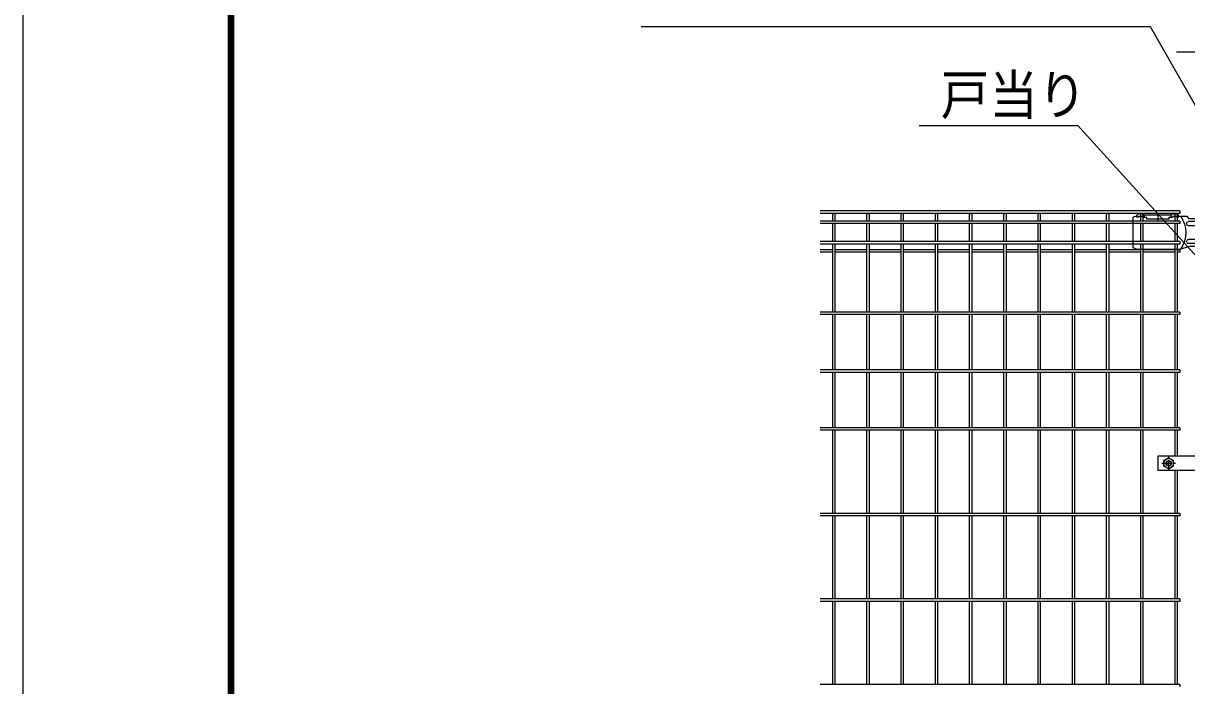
# Model space of a CAD drawing. Units: millimetres, scale not verified. Extents: x -4455 to 4455, y -3150 to 3150.
# Drawn here: x -4455 to -2756, y 369 to 1337 of the extents above; entities that cross this region are included whole.
import ezdxf
from ezdxf.enums import TextEntityAlignment as Align

# ---------------------------------------------------------------- set-up
doc = ezdxf.new("R2010")
doc.units = ezdxf.units.MM
doc.header["$LTSCALE"] = 20
doc.linetypes.add('USER2', pattern=[0.375, 0.25, -0.125])
doc.linetypes.add('USER4', pattern=[1.125, 0.75, -0.125, 0.125, -0.125])
for name, color, linetype, lineweight in [('0-1_寸法線', 4, 'Continuous', 25), ('0-2_0', 3, 'USER2', 25), ('0-B_LAYER06', 3, 'Continuous', 25), ('0-D_継手', 3, 'Continuous', 25), ('0-E_2', 7, 'Continuous', 25), ('1-3_NER', 30, 'Continuous', 25)]:
    doc.layers.add(name, color=color, linetype=linetype, lineweight=lineweight)
doc.styles.add('ＭＳ ゴシック', font='')
doc.styles.get('ＭＳ ゴシック').set_extended_font_data('MS Gothic')

# ---------------------------------------------------------------- blocks, each defined once
blk = doc.blocks.new('tu')
at = {"layer": '0-B_LAYER06'}
for p, q in [((141270.7, 81320.2), (141028.6, 81320.2)), ((141270.7, 81292.7), (141270.7, 81352.7)), ((141560.7, 81292.7), (141460.7, 81292.7)), ((141490.7, 81352.7), (142270.7, 81352.7)), ((141490.7, 81292.7), (141490.7, 81352.7)), ((141560.7, 81292.7), (141560.7, 81232.7)), ((141880.7, 81400.2), (141880.7, 81185.2)), ((142300.7, 81292.7), (142200.7, 81292.7)), ((142270.7, 81292.7), (142270.7, 81352.7)), ((142460.7, 81292.7), (142490.7, 81292.7)), ((142490.7, 81292.7), (142490.7, 81352.7)), ((142500.1, 81320.2), (142600.1, 81288.2)), ((139974.8, 80540.2), (139974.8, 81140.2)), ((140153.5, 81160.2), (140980.1, 81160.2)), ((140153.5, 81040.2), (140980.1, 81040.2)), ((140200.4, 80930.2), (140218.9, 80930.2)), ((140340.1, 81000.2), (140201.6, 80920.2)), ((140340.1, 81000.2), (140201.6, 80920.2)), ((140201.6, 80920.2), (140201.6, 80760.2)), ((140201.6, 80920.2), (140201.6, 80760.2)), ((140340.1, 80894.2), (140340.1, 81005.8)), ((140478.7, 80920.2), (140340.1, 81000.2)), ((140478.7, 80920.2), (140340.1, 81000.2)), ((140478.7, 80760.2), (140478.7, 80920.2)), ((140478.7, 80760.2), (140478.7, 80920.2)), ((140153.5, 80640.2), (140980.1, 80640.2)), ((140286.1, 80840.2), (140174.6, 80840.2)), ((140200.4, 80750.2), (140218.9, 80750.2)), ((140201.6, 80760.2), (140340.1, 80680.2)), ((140201.6, 80760.2), (140340.1, 80680.2)), ((140313.1, 80840.2), (140367.1, 80840.2)), ((140340.1, 80813.2), (140340.1, 80867.2)), ((140340.1, 80786.2), (140340.1, 80674.7)), ((140340.1, 80680.2), (140478.7, 80760.2)), ((140340.1, 80680.2), (140478.7, 80760.2)), ((140394.1, 80840.2), (140505.7, 80840.2)), ((140918.6, 80440.2), (140074.8, 80440.2)), ((140153.5, 80520.2), (140980.1, 80520.2)), ((140918.6, 80440.2), (141217.1, 80360.2)), ((142500.1, 80360.2), (141217.1, 80360.2)), ((142500.1, 80360.2), (142600.1, 80392.2))]:
    blk.add_line(p, q, dxfattribs=at)
for points in [[(141300.7, 81292.7), (141270.7, 81292.7), (141270.7, 81352.7)], [(141560.7, 81232.7), (142200.7, 81232.7), (142200.7, 81292.7)]]:
    blk.add_lwpolyline(points, dxfattribs=at)
blk.add_circle((140340.1, 80840.2), 138.6, dxfattribs=at)
blk.add_circle((140340.1, 80840.2), 138.6, dxfattribs=at)
for centre, radius, start, end in [((140074.8, 81140.2), 100, 90.00001, 179.99999), ((141894.4, 80840.2), 830.1, 144.67551, 215.32453), ((141380.7, 81250.7), 150, 42.83468, 137.16667), ((141380.7, 81203.3), 120, 48.1895, 131.81049), ((142380.7, 81250.7), 150, 42.83331, 137.16532), ((142380.7, 81203.3), 120, 48.1895, 131.81051), ((140153.5, 81100.2), 60, 90, 270), ((140200.4, 80840.2), 90, 90, 270), ((140435.6, 80840.2), 90, 299.99756, 60.00244), ((140980.1, 81100.2), 60, 270, 90), ((140153.5, 80580.2), 60, 90, 270), ((140980.1, 80580.2), 60, 270, 90), ((140074.8, 80540.2), 100, 180.00001, 270)]:
    blk.add_arc(centre, radius, start, end, dxfattribs=at)
at = {"layer": '0-D_継手'}
for p in [(140074.8, 81240.2), (141028.6, 81320.2)]:
    blk.add_line(p, (140975.1, 81240.2), dxfattribs=at)
at = {"layer": '0-E_2', "color": 3}
blk.add_line((142600.1, 80392.2), (142600.1, 81288.2), dxfattribs=at)

msp = doc.modelspace()

# ---------------------------------------------------------------- linework, layer by layer
at = {"layer": '0-1_寸法線'}
msp.add_line((-2730.91, 1294.63), (-2770.91, 1294.63), dxfattribs=at)
for points in [[(-3552.85, 1332.17), (-2809.41, 1332.17), (-2565.19, 905.12)], [(-3146.83, 1187.14), (-2915.19, 1187.14), (-2722.05, 974.66)]]:
    msp.add_lwpolyline(points, dxfattribs=at)
at = {"layer": '0-2_0', "linetype": 'Continuous'}
msp.add_lwpolyline([(-4455.28, 3150.1), (4454.72, 3150.1), (4454.72, -3149.9), (-4455.28, -3149.9)], close=True, dxfattribs=at)
at = {"layer": '0-2_0', "color": 7, "linetype": 'Continuous'}
for points in [[(-4155.28, 2962.6), (4154.72, 2962.6), (4154.72, -2962.4), (-4155.28, -2962.4)], [(-4153.41, 2960.72), (4152.84, 2960.72), (4152.84, -2960.53), (-4153.41, -2960.53)], [(-4151.53, 2958.85), (4150.97, 2958.85), (4150.97, -2958.65), (-4151.53, -2958.65)], [(-4149.66, 2956.97), (4149.09, 2956.97), (4149.09, -2956.78), (-4149.66, -2956.78)], [(-4147.78, 2955.1), (4147.22, 2955.1), (4147.22, -2954.9), (-4147.78, -2954.9)]]:
    msp.add_lwpolyline(points, close=True, dxfattribs=at)
at = {"layer": '0-B_LAYER06'}
for p, q in [((-2798.16, 704.42), (-2798.16, 683.42)), ((-2688.61, 704.42), (-2798.16, 704.42)), ((-2782.16, 702), (-2789.16, 697.96)), ((-2789.16, 689.88), (-2789.16, 697.96)), ((-2782.16, 702), (-2775.16, 697.96)), ((-2775.16, 689.88), (-2775.16, 697.96)), ((-2688.61, 683.42), (-2798.16, 683.42)), ((-2782.16, 685.83), (-2789.16, 689.88)), ((-2782.16, 685.83), (-2775.16, 689.88))]:
    msp.add_line(p, q, dxfattribs=at)
at = {"layer": '0-B_LAYER06', "color": 1, "linetype": 'USER4'}
for p, q in [((-2782.16, 683.67), (-2782.16, 703.89)), ((-2792.08, 693.92), (-2771.74, 693.92))]:
    msp.add_line(p, q, dxfattribs=at)
at = {"layer": '0-B_LAYER06', "color": 1}
for radius in [7, 3.5]:
    msp.add_circle((-2782.16, 693.92), radius, dxfattribs=at)
at = {"layer": '0-B_LAYER06'}
msp.add_circle((-2782.16, 693.92), 4, dxfattribs=at)
at = {"layer": '1-3_NER'}
for p, q in [((-2766.16, 1062.52), (-3291.16, 1062.52)), ((-2766.16, 1058.92), (-3291.16, 1058.92)), ((-3272.96, 1047.62), (-3272.96, 1057.12)), ((-3269.36, 1047.62), (-3269.36, 1057.12)), ((-3222.96, 1047.62), (-3222.96, 1057.12)), ((-3219.36, 1047.62), (-3219.36, 1057.12)), ((-3172.96, 1047.62), (-3172.96, 1057.12)), ((-3169.36, 1047.62), (-3169.36, 1057.12)), ((-3122.96, 1047.62), (-3122.96, 1057.12)), ((-3119.36, 1047.62), (-3119.36, 1057.12)), ((-3072.96, 1047.62), (-3072.96, 1057.12)), ((-3069.36, 1047.62), (-3069.36, 1057.12)), ((-3022.96, 1047.62), (-3022.96, 1057.12)), ((-3019.36, 1047.62), (-3019.36, 1057.12)), ((-2972.96, 1047.62), (-2972.96, 1057.12)), ((-2969.36, 1047.62), (-2969.36, 1057.12)), ((-2922.96, 1047.62), (-2922.96, 1057.12)), ((-2919.36, 1047.62), (-2919.36, 1057.12)), ((-2872.96, 1047.62), (-2872.96, 1057.12)), ((-2869.36, 1047.62), (-2869.36, 1057.12)), ((-2822.96, 1047.62), (-2822.96, 1057.12)), ((-2819.36, 1047.62), (-2819.36, 1057.12)), ((-2772.96, 1047.62), (-2772.96, 1057.12)), ((-2769.36, 1047.62), (-2769.36, 1057.12)), ((-2766.16, 1062.52), (-2766.16, 1058.92)), ((-2766.16, 1047.62), (-3291.16, 1047.62)), ((-2766.16, 1044.02), (-3291.16, 1044.02)), ((-3272.96, 1017.82), (-3272.96, 1044.02)), ((-3269.36, 1017.82), (-3269.36, 1044.02)), ((-3222.96, 1017.82), (-3222.96, 1044.02)), ((-3219.36, 1017.82), (-3219.36, 1044.02)), ((-3172.96, 1017.82), (-3172.96, 1044.02)), ((-3169.36, 1017.82), (-3169.36, 1044.02)), ((-3122.96, 1017.82), (-3122.96, 1044.02)), ((-3119.36, 1017.82), (-3119.36, 1044.02)), ((-3072.96, 1017.82), (-3072.96, 1044.02)), ((-3069.36, 1017.82), (-3069.36, 1044.02)), ((-3022.96, 1017.82), (-3022.96, 1044.02)), ((-3019.36, 1017.82), (-3019.36, 1044.02)), ((-2972.96, 1017.82), (-2972.96, 1044.02)), ((-2969.36, 1017.82), (-2969.36, 1044.02)), ((-2922.96, 1017.82), (-2922.96, 1044.02)), ((-2919.36, 1017.82), (-2919.36, 1044.02)), ((-2872.96, 1017.82), (-2872.96, 1044.02)), ((-2869.36, 1017.82), (-2869.36, 1044.02)), ((-2822.96, 1017.82), (-2822.96, 1044.02)), ((-2819.36, 1017.82), (-2819.36, 1044.02)), ((-2772.96, 1017.82), (-2772.96, 1044.02)), ((-2769.36, 1017.82), (-2769.36, 1044.02)), ((-2766.16, 1047.62), (-2766.16, 1044.02)), ((-2766.16, 1017.82), (-3291.16, 1017.82)), ((-2766.16, 1014.22), (-3291.16, 1014.22)), ((-3272.96, 1005.96), (-3291.16, 1005.96)), ((-3272.96, 914.72), (-3272.96, 1014.22)), ((-3269.36, 914.72), (-3269.36, 1014.22)), ((-3222.96, 1005.96), (-3269.36, 1005.96)), ((-3222.96, 914.72), (-3222.96, 1014.22)), ((-3219.36, 914.72), (-3219.36, 1014.22)), ((-3172.96, 1005.96), (-3219.36, 1005.96)), ((-3172.96, 914.72), (-3172.96, 1014.22)), ((-3169.36, 914.72), (-3169.36, 1014.22)), ((-3122.96, 1005.96), (-3169.36, 1005.96)), ((-3122.96, 914.72), (-3122.96, 1014.22)), ((-3119.36, 914.72), (-3119.36, 1014.22)), ((-3072.96, 1005.96), (-3119.36, 1005.96)), ((-3072.96, 914.72), (-3072.96, 1014.22)), ((-3069.36, 914.72), (-3069.36, 1014.22)), ((-3022.96, 1005.96), (-3069.36, 1005.96)), ((-3022.96, 914.72), (-3022.96, 1014.22)), ((-3019.36, 914.72), (-3019.36, 1014.22)), ((-2972.96, 1005.96), (-3019.36, 1005.96)), ((-2972.96, 914.72), (-2972.96, 1014.22)), ((-2969.36, 914.72), (-2969.36, 1014.22)), ((-2922.96, 1005.96), (-2969.36, 1005.96)), ((-2922.96, 914.72), (-2922.96, 1014.22)), ((-2919.36, 914.72), (-2919.36, 1014.22)), ((-2872.96, 1005.96), (-2919.36, 1005.96)), ((-2872.96, 914.72), (-2872.96, 1014.22)), ((-2869.36, 914.72), (-2869.36, 1014.22)), ((-2822.96, 1005.96), (-2869.36, 1005.96)), ((-2822.96, 914.72), (-2822.96, 1014.22)), ((-2819.36, 914.72), (-2819.36, 1014.22)), ((-2772.96, 1005.96), (-2819.36, 1005.96)), ((-2772.96, 914.72), (-2772.96, 1014.22)), ((-2769.36, 914.72), (-2769.36, 1014.22)), ((-2766.16, 1005.96), (-2769.36, 1005.96)), ((-2766.16, 1017.82), (-2766.16, 1014.22)), ((-2766.16, 1005.96), (-2766.16, 1002.36)), ((-3272.96, 1002.36), (-3291.16, 1002.36)), ((-3222.96, 1002.36), (-3269.36, 1002.36)), ((-3172.96, 1002.36), (-3219.36, 1002.36)), ((-3122.96, 1002.36), (-3169.36, 1002.36)), ((-3072.96, 1002.36), (-3119.36, 1002.36)), ((-3022.96, 1002.36), (-3069.36, 1002.36)), ((-2972.96, 1002.36), (-3019.36, 1002.36)), ((-2922.96, 1002.36), (-2969.36, 1002.36)), ((-2872.96, 1002.36), (-2919.36, 1002.36)), ((-2822.96, 1002.36), (-2869.36, 1002.36)), ((-2772.96, 1002.36), (-2819.36, 1002.36)), ((-2766.16, 1002.36), (-2769.36, 1002.36)), ((-2766.16, 914.72), (-3291.16, 914.72)), ((-2766.16, 911.12), (-3291.16, 911.12)), ((-3272.96, 830.22), (-3272.96, 911.12)), ((-3269.36, 830.22), (-3269.36, 911.12)), ((-3222.96, 830.22), (-3222.96, 911.12)), ((-3219.36, 830.22), (-3219.36, 911.12)), ((-3172.96, 830.22), (-3172.96, 911.12)), ((-3169.36, 830.22), (-3169.36, 911.12)), ((-3122.96, 830.22), (-3122.96, 911.12)), ((-3119.36, 830.22), (-3119.36, 911.12)), ((-3072.96, 830.22), (-3072.96, 911.12)), ((-3069.36, 830.22), (-3069.36, 911.12)), ((-3022.96, 830.22), (-3022.96, 911.12)), ((-3019.36, 830.22), (-3019.36, 911.12)), ((-2972.96, 830.22), (-2972.96, 911.12)), ((-2969.36, 830.22), (-2969.36, 911.12)), ((-2922.96, 830.22), (-2922.96, 911.12)), ((-2919.36, 830.22), (-2919.36, 911.12)), ((-2872.96, 830.22), (-2872.96, 911.12)), ((-2869.36, 830.22), (-2869.36, 911.12)), ((-2822.96, 830.22), (-2822.96, 911.12)), ((-2819.36, 830.22), (-2819.36, 911.12)), ((-2772.96, 830.22), (-2772.96, 911.12)), ((-2769.36, 830.22), (-2769.36, 911.12)), ((-2766.16, 914.72), (-2766.16, 911.12)), ((-2766.16, 830.22), (-3291.16, 830.22)), ((-2766.16, 826.62), (-3291.16, 826.62)), ((-3272.96, 745.72), (-3272.96, 826.62)), ((-3269.36, 745.72), (-3269.36, 826.62)), ((-3222.96, 745.72), (-3222.96, 826.62)), ((-3219.36, 745.72), (-3219.36, 826.62)), ((-3172.96, 745.72), (-3172.96, 826.62)), ((-3169.36, 745.72), (-3169.36, 826.62)), ((-3122.96, 745.72), (-3122.96, 826.62)), ((-3119.36, 745.72), (-3119.36, 826.62)), ((-3072.96, 745.72), (-3072.96, 826.62)), ((-3069.36, 745.72), (-3069.36, 826.62)), ((-3022.96, 745.72), (-3022.96, 826.62)), ((-3019.36, 745.72), (-3019.36, 826.62)), ((-2972.96, 745.72), (-2972.96, 826.62)), ((-2969.36, 745.72), (-2969.36, 826.62)), ((-2922.96, 745.72), (-2922.96, 826.62)), ((-2919.36, 745.72), (-2919.36, 826.62)), ((-2872.96, 745.72), (-2872.96, 826.62)), ((-2869.36, 745.72), (-2869.36, 826.62)), ((-2822.96, 745.72), (-2822.96, 826.62)), ((-2819.36, 745.72), (-2819.36, 826.62)), ((-2772.96, 745.72), (-2772.96, 826.62)), ((-2769.36, 745.72), (-2769.36, 826.62)), ((-2766.16, 830.22), (-2766.16, 826.62)), ((-2766.16, 745.72), (-3291.16, 745.72)), ((-2766.16, 742.12), (-3291.16, 742.12)), ((-3272.96, 620.72), (-3272.96, 742.12)), ((-3269.36, 620.72), (-3269.36, 742.12)), ((-3222.96, 620.72), (-3222.96, 742.12)), ((-3219.36, 620.72), (-3219.36, 742.12)), ((-3172.96, 620.72), (-3172.96, 742.12)), ((-3169.36, 620.72), (-3169.36, 742.12)), ((-3122.96, 620.72), (-3122.96, 742.12)), ((-3119.36, 620.72), (-3119.36, 742.12)), ((-3072.96, 620.72), (-3072.96, 742.12)), ((-3069.36, 620.72), (-3069.36, 742.12)), ((-3022.96, 620.72), (-3022.96, 742.12)), ((-3019.36, 620.72), (-3019.36, 742.12)), ((-2972.96, 620.72), (-2972.96, 742.12)), ((-2969.36, 620.72), (-2969.36, 742.12)), ((-2922.96, 620.72), (-2922.96, 742.12)), ((-2919.36, 620.72), (-2919.36, 742.12)), ((-2872.96, 620.72), (-2872.96, 742.12)), ((-2869.36, 620.72), (-2869.36, 742.12)), ((-2822.96, 620.72), (-2822.96, 742.12)), ((-2819.36, 620.72), (-2819.36, 742.12)), ((-2772.96, 704.42), (-2772.96, 742.12)), ((-2769.36, 704.42), (-2769.36, 742.12)), ((-2766.16, 745.72), (-2766.16, 742.12)), ((-2772.96, 620.72), (-2772.96, 683.42)), ((-2769.36, 620.72), (-2769.36, 683.42)), ((-2766.16, 620.72), (-3291.16, 620.72)), ((-2766.16, 617.12), (-3291.16, 617.12)), ((-3272.96, 495.72), (-3272.96, 617.12)), ((-3269.36, 495.72), (-3269.36, 617.12)), ((-3222.96, 495.72), (-3222.96, 617.12)), ((-3219.36, 495.72), (-3219.36, 617.12)), ((-3172.96, 495.72), (-3172.96, 617.12)), ((-3169.36, 495.72), (-3169.36, 617.12)), ((-3122.96, 495.72), (-3122.96, 617.12)), ((-3119.36, 495.72), (-3119.36, 617.12)), ((-3072.96, 495.72), (-3072.96, 617.12)), ((-3069.36, 495.72), (-3069.36, 617.12)), ((-3022.96, 495.72), (-3022.96, 617.12)), ((-3019.36, 495.72), (-3019.36, 617.12)), ((-2972.96, 495.72), (-2972.96, 617.12)), ((-2969.36, 495.72), (-2969.36, 617.12)), ((-2922.96, 495.72), (-2922.96, 617.12)), ((-2919.36, 495.72), (-2919.36, 617.12)), ((-2872.96, 495.72), (-2872.96, 617.12)), ((-2869.36, 495.72), (-2869.36, 617.12)), ((-2822.96, 495.72), (-2822.96, 617.12)), ((-2819.36, 495.72), (-2819.36, 617.12)), ((-2772.96, 495.72), (-2772.96, 617.12)), ((-2769.36, 495.72), (-2769.36, 617.12)), ((-2766.16, 620.72), (-2766.16, 617.12)), ((-2766.16, 495.72), (-3291.16, 495.72)), ((-2766.16, 495.72), (-2766.16, 492.12)), ((-2766.16, 492.12), (-3291.16, 492.12)), ((-3272.96, 370.72), (-3272.96, 492.12)), ((-3269.36, 370.72), (-3269.36, 492.12)), ((-3222.96, 370.72), (-3222.96, 492.12)), ((-3219.36, 370.72), (-3219.36, 492.12)), ((-3172.96, 370.72), (-3172.96, 492.12)), ((-3169.36, 370.72), (-3169.36, 492.12)), ((-3122.96, 370.72), (-3122.96, 492.12)), ((-3119.36, 370.72), (-3119.36, 492.12)), ((-3072.96, 370.72), (-3072.96, 492.12)), ((-3069.36, 370.72), (-3069.36, 492.12)), ((-3022.96, 370.72), (-3022.96, 492.12)), ((-3019.36, 370.72), (-3019.36, 492.12)), ((-2972.96, 370.72), (-2972.96, 492.12)), ((-2969.36, 370.72), (-2969.36, 492.12)), ((-2922.96, 370.72), (-2922.96, 492.12)), ((-2919.36, 370.72), (-2919.36, 492.12)), ((-2872.96, 370.72), (-2872.96, 492.12)), ((-2869.36, 370.72), (-2869.36, 492.12)), ((-2822.96, 370.72), (-2822.96, 492.12)), ((-2819.36, 370.72), (-2819.36, 492.12)), ((-2772.96, 370.72), (-2772.96, 492.12)), ((-2769.36, 370.72), (-2769.36, 492.12)), ((-2766.16, 370.72), (-3291.16, 370.72)), ((-2766.16, 370.72), (-2766.16, 367.12))]:
    msp.add_line(p, q, dxfattribs=at)
for centre in [(-3271.16, 1057.12), (-3221.16, 1057.12), (-3171.16, 1057.12), (-3121.16, 1057.12), (-3071.16, 1057.12), (-3021.16, 1057.12), (-2971.16, 1057.12), (-2921.16, 1057.12), (-2871.16, 1057.12), (-2821.16, 1057.12), (-2771.16, 1057.12)]:
    msp.add_arc(centre, 1.8, 0, 180, dxfattribs=at)

# ---------------------------------------------------------------- block references
at = {"layer": '0-D_継手', "xscale": -0.05, "yscale": 0.05}
msp.add_blockref('tu', (4295.84, -3011.09), dxfattribs=at)

# ---------------------------------------------------------------- texts
at = {"layer": '0-1_寸法線', "color": 2, "style": 'ＭＳ ゴシック', "width": 0.9}
msp.add_text('戸当り', height=57.77, dxfattribs=at).set_placement((-3115.19, 1186.04), align=Align.BOTTOM_LEFT)

doc.saveas('drawing.dxf')
